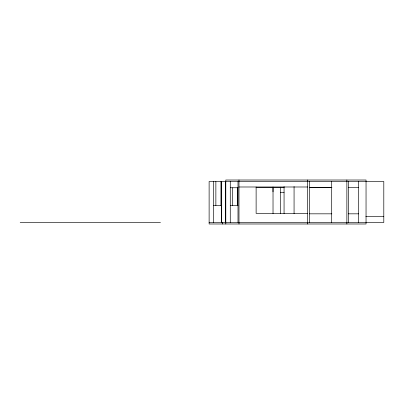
<?xml version="1.0" encoding="UTF-8"?>
<svg xmlns="http://www.w3.org/2000/svg" width="404" height="404" viewBox="0 0 404 404"><rect width="100%" height="100%" fill="white"/><g stroke="black" fill="none" stroke-linecap="round" stroke-linejoin="round"><path stroke-width="0.61" d="M238.986 186.991L307.641 186.991M309.408 187.446L331.952 187.446M256.202 187.597L284.062 187.597M309.641 187.597L331.699 187.597M348.531 187.597L358.671 187.597M230.275 187.749L238.001 187.749M280.3 192.294L284.088 192.294M213.595 205.338L221.326 205.338M230.275 205.338L238.001 205.338M307.641 213.373L256.121 213.373L256.121 186.991M309.504 213.827L331.841 213.827M348.379 213.827L358.686 213.827M365.852 216.403L383.8 216.403M20.2 222.468L160.449 222.468M209.121 222.468L383.8 222.468L383.8 181.532L209.121 181.532L209.121 223.983L366.044 223.983L366.044 180.017L225.796 180.017L225.796 223.983M358.535 181.532L358.535 222.468M348.531 181.532L348.531 222.468M346.864 180.017L346.864 223.983M331.699 181.532L331.699 222.468M309.641 181.532L309.641 222.468M307.641 180.017L307.641 223.983M294.067 186.572L294.067 213.65M284.062 186.572L284.062 213.65M280.3 187.198L280.3 213.65M273.023 213.65L273.023 186.991L272.998 191.839M238.986 180.017L238.986 223.983M238.001 181.532L238.001 222.468M237.628 187.83L237.628 205.464M237.562 187.83L237.562 205.464M232.547 187.83L232.547 205.464M230.275 181.532L230.275 222.468M225.361 181.532L225.361 222.468M222.321 222.468L222.321 223.983M221.705 181.532L221.705 222.468M221.326 181.532L221.326 222.468M220.948 181.532L220.948 205.464M215.867 181.532L215.867 205.464M213.595 181.532L213.595 222.468"/></g></svg>
